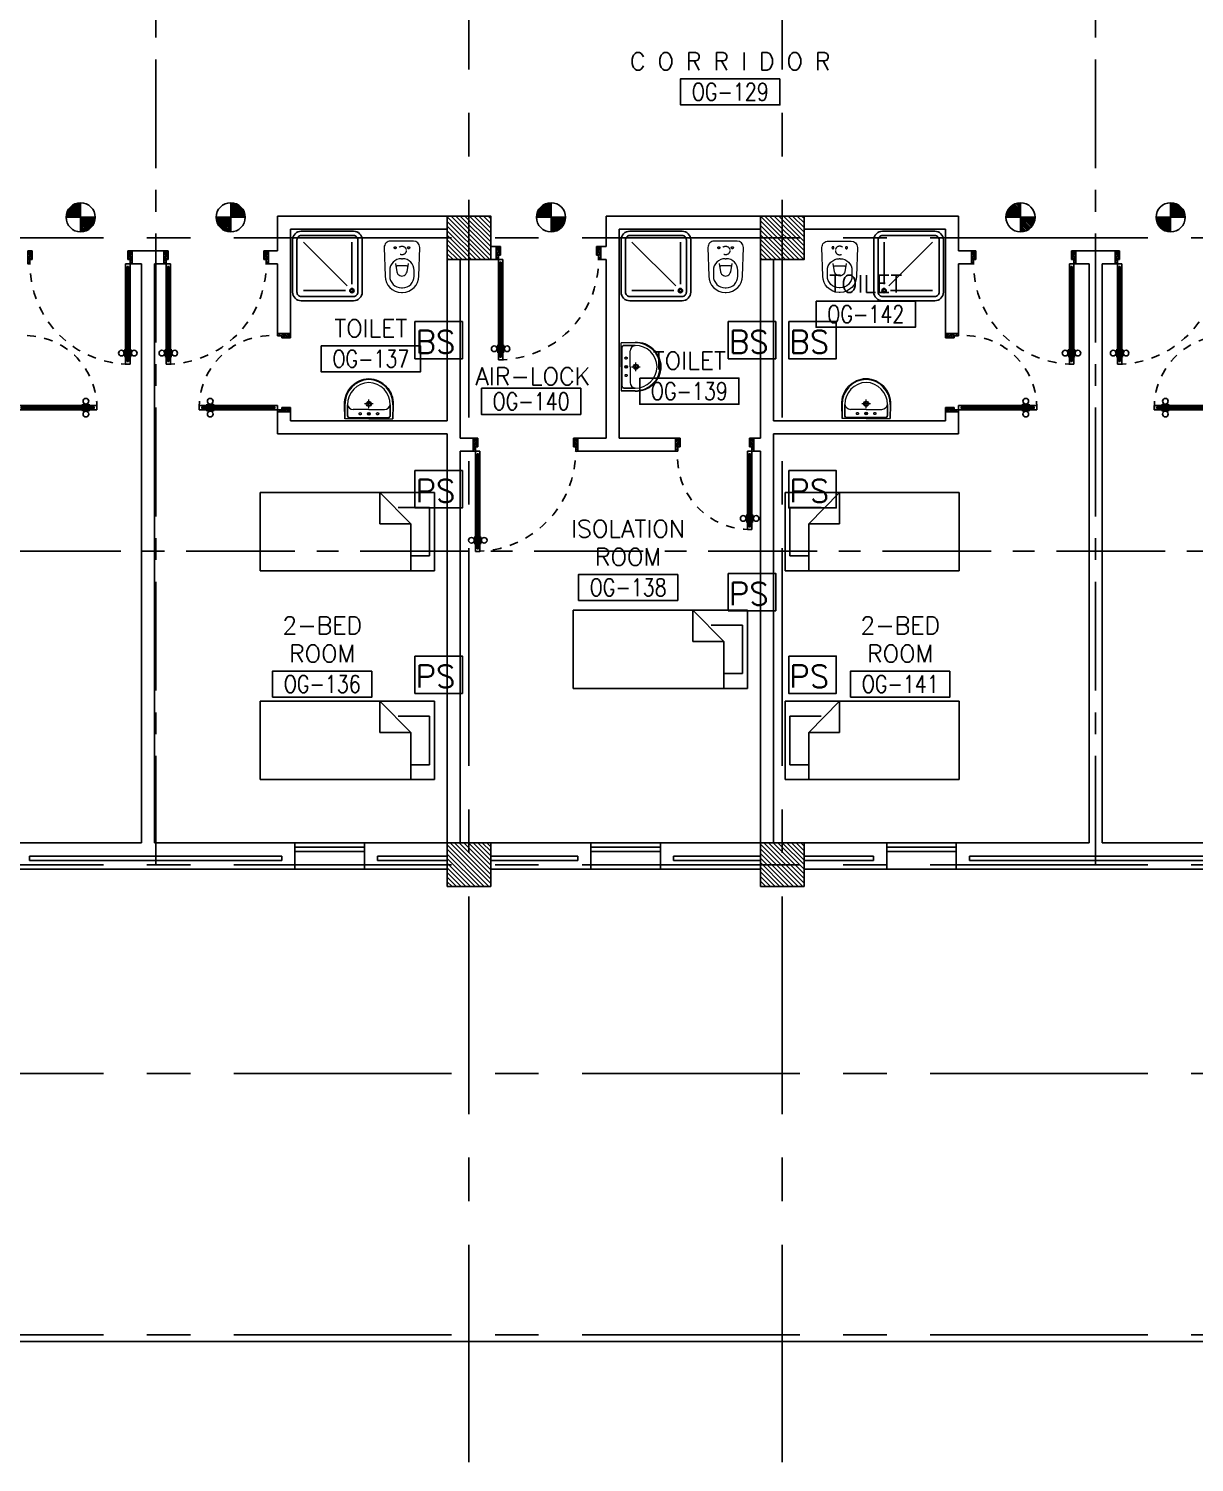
# Model space of a CAD drawing. Extents: x 88852.7 to 88945.7, y 39921.6 to 40001.1.
# Drawn here: x 88912.15 to 88925.55, y 39921.62 to 39938.08 of the extents above; entities that cross this region are included whole.
import ezdxf
from ezdxf.enums import TextEntityAlignment as Align

# ---------------------------------------------------------------- set-up
doc = ezdxf.new("R2010")
doc.units = 0
doc.header["$MEASUREMENT"] = 0
doc.header["$PDMODE"] = 34
for name, pattern in [('CENTER', [2, 1.25, -0.25, 0.25, -0.25]), ('CENTERX2', [4, 2.5, -0.5, 0.5, -0.5]), ('DASHED', [0.75, 0.5, -0.25]), ('HIDDEN', [0.375, 0.25, -0.125]), ('HIDDEN2', [0.1875, 0.125, -0.0625])]:
    doc.linetypes.add(name, pattern=pattern)
doc.layers.get('0').update_dxf_attribs({"color": 11, "linetype": 'CONTINUOUS'})
doc.layers.get('DEFPOINTS').update_dxf_attribs({"color": 11, "linetype": 'CONTINUOUS'})
for name, color, linetype in [('AX-DIM', 11, 'CONTINUOUS'), ('AXES', 11, 'CENTERX2'), ('AXES1', 11, 'CENTER'), ('COL', 11, 'CONTINUOUS'), ('DOOR', 11, 'CONTINUOUS'), ('E-SYSTEM', 4, 'CONTINUOUS'), ('FIX', 11, 'CONTINUOUS'), ('FUR', 11, 'CONTINUOUS'), ('HAT', 11, 'CONTINUOUS'), ('INSUL', 11, 'CONTINUOUS'), ('RM-BOX', 11, 'CONTINUOUS'), ('RM-NAME', 11, 'CONTINUOUS'), ('RM-NO', 11, 'CONTINUOUS'), ('WALL', 11, 'CONTINUOUS'), ('WIN', 11, 'CONTINUOUS')]:
    doc.layers.add(name, color=color, linetype=linetype)
doc.styles.add('ROMANS', font='ROMANS.shx', dxfattribs={"width": 0.6})
doc.dimstyles.new('DIM-OUT', dxfattribs={"dimscale": 0, "dimtxt": 0.24, "dimasz": 0.08, "dimexe": 0.02, "dimexo": 0.02, "dimgap": 0.05, "dimtad": 1, "dimdec": 0, "dimlfac": 1000, "dimzin": 0, "dimdsep": 46, "dimtxsty": 'ROMANS', "dimblk1": 'ARCHTICK', "dimblk2": 'ARCHTICK', "dimsah": 1, "dimcen": 0.01, "dimdle": 0.08, "dimclrd": 7, "dimclre": 7, "dimclrt": 2, "dimadec": 0, "dimazin": 0, "dimtp": 2, "dimtm": 2, "dimtfac": 0.114286, "dimtdec": 0, "dimtix": 1, "dimtmove": 2, "dimatfit": 3, "dimldrblk": 'ARCHTICK', "dimfxl": 0, "dimtolj": 1, "dimtzin": 0, "dimarcsym": 0})

# ---------------------------------------------------------------- blocks, each defined once
blk = doc.blocks.new('_ARCHTICK')
at = {"color": 0, "linetype": 'ByBlock', "const_width": 0.15}
blk.add_lwpolyline([(-0.5, -0.5), (0.5, 0.5)], dxfattribs=at)
blk = doc.blocks.new('*D175')
at = {"layer": 'AX-DIM', "color": 7, "lineweight": -2}
for p, q in [((88943.63, 39928.23), (88944.33, 39928.23)), ((88944.31, 39928.31), (88944.31, 39922.925)), ((88901.685, 39923.005), (88944.33, 39923.005))]:
    blk.add_line(p, q, dxfattribs=at)
at = {"layer": 'DEFPOINTS', "color": 0}
for p in [(88943.61, 39928.23), (88901.665, 39923.005), (88944.31, 39923.005)]:
    blk.add_point(p, dxfattribs=at)
at = {"layer": 'AX-DIM', "color": 7, "lineweight": -2, "xscale": 0.08, "yscale": 0.08, "zscale": 0.08}
for p, rotation in [((88944.31, 39928.23), 90), ((88944.31, 39923.005), 270)]:
    blk.add_blockref('_ARCHTICK', p, dxfattribs=dict(at, rotation=rotation))
at = {"layer": 'AX-DIM', "color": 2, "insert": (88944.14, 39925.617), "char_height": 0.24, "attachment_point": 5, "rotation": 90, "style": 'ROMANS'}
blk.add_mtext('\\A1;5225', dxfattribs=at)
blk = doc.blocks.new('WC1')
at = {"layer": 'FIX', "lineweight": 20}
for p, q in [((-210, 204), (-538, 194)), ((-727, 5), (-727, -5)), ((-674, 5), (-674, -5)), ((-534, 24), (-540, 0)), ((-540, 0), (-534, -24)), ((-475, 141), (-538, 141)), ((-395, 76), (-490, 60)), ((-339, 5), (-339, -5)), ((-137, 0), (-137, 131)), ((-137, -131), (-137, 0)), ((-538, -141), (-475, -141)), ((-490, -60), (-395, -76)), ((-538, -194), (-210, -204)), ((-213, -204), (-210, -204))]:
    blk.add_line(p, q, dxfattribs=at)
at = {"layer": 'FIX', "linetype": 'Continuous', "lineweight": 20}
blk.add_line((-420, -47), (-420, 45), dxfattribs=at)
at = {"layer": 'FIX', "linetype": 'HIDDEN2', "lineweight": 20, "ltscale": 0.3}
blk.add_circle((-245, 0), 49.8, dxfattribs=at)
at = {"layer": 'FIX', "linetype": 'HIDDEN', "lineweight": 20, "ltscale": 0.05}
for centre in [(-213, 78), (-213, -77)]:
    blk.add_circle(centre, 11.6, dxfattribs=at)
at = {"layer": 'FIX', "lineweight": 20}
for centre, radius, start, end in [((-538, 5), 189, 90, 180), ((-210, 131), 73, 360, 90), ((-538, 5), 136, 90, 180), ((-473, -7), 68.2, 128.9242, 152.8468), ((-464, -18), 82, 108.496, 128.9242), ((-475, 5), 136, 360, 90), ((-538, -5), 189, 180, 270), ((-538, -5), 136, 180, 270), ((-473, 7), 68.2, 207.1532, 231.0758), ((-464, 18), 82, 231.0758, 251.504), ((-475, -5), 136, 270, 0), ((-210, -131), 73, 270, 0)]:
    blk.add_arc(centre, radius, start, end, dxfattribs=at)
at = {"layer": 'FIX', "linetype": 'Continuous', "lineweight": 20}
for centre, start, end in [((-443, 46), 357.6662, 91.6121), ((-442, -46), 268.3879, 2.3338)]:
    blk.add_arc(centre, 22.3, start, end, dxfattribs=at)
blk = doc.blocks.new('SHR1')
at = {"layer": 'FIX'}
for p, q in [((-196, 196), (-700, 700)), ((-143, 218), (-143, 700)), ((-218, 143), (-700, 143))]:
    blk.add_line(p, q, dxfattribs=at)
for points in [[(-825, 125), (-825, 725, -0.414214), (-725, 825), (-125, 825, -0.414214), (-25, 725), (-25, 125, -0.414214), (-125, 25), (-725, 25, -0.414214)], [(-775, 125), (-775, 725, -0.414214), (-725, 775), (-125, 775, -0.414214), (-75, 725), (-75, 125, -0.414214), (-125, 75), (-725, 75, -0.414214)]]:
    blk.add_lwpolyline(points, format="xyb", close=True, dxfattribs=at)
for radius in [25, 15]:
    blk.add_circle((-143, 143), radius, dxfattribs=at)
blk = doc.blocks.new('LAV1')
at = {"layer": 'FIX', "linetype": 'ByBlock', "ltscale": 0.3}
for p, q in [((-280, 210), (-275, 50)), ((-245, 210), (-245, 85)), ((245, 210), (245, 85)), ((280, 210), (275, 50)), ((0, 60), (-220, 60)), ((0, 60), (220, 60))]:
    blk.add_line(p, q, dxfattribs=at)
at = {"layer": 'FIX', "linetype": 'Continuous', "lineweight": 20}
for p, q in [((-275, 210), (-275, 50)), ((275, 210), (275, 50)), ((0, 50), (-275, 50)), ((0, 50), (-252, 50)), ((0, 155), (-181, 155)), ((0, 155), (181, 155)), ((0, 50), (275, 50)), ((0, 50), (252, 50))]:
    blk.add_line(p, q, dxfattribs=at)
at = {"layer": 'FIX', "linetype": 'DASHED', "lineweight": 20, "ltscale": 0.05}
for p, q in [((50, 220), (-50, 220)), ((0, 170), (0, 270)), ((0, 170), (0, 270))]:
    blk.add_line(p, q, dxfattribs=at)
at = {"layer": 'FIX', "lineweight": 20}
for p, q in [((16, 107), (-15, 107)), ((0, 92), (0, 123))]:
    blk.add_line(p, q, dxfattribs=at)
for centre, radius in [((0, 220), 29.5), ((0, 220), 22.5), ((0, 107), 15.5)]:
    blk.add_circle(centre, radius, dxfattribs=at)
at = {"layer": 'FIX', "linetype": 'HIDDEN', "lineweight": 20, "ltscale": 0.05}
for centre in [(-100, 107), (100, 107)]:
    blk.add_circle(centre, 12.4, dxfattribs=at)
at = {"layer": 'FIX', "linetype": 'ByBlock', "ltscale": 0.3}
for centre, radius, start, end in [((7, 220), 287, 91.3776, 182.0064), ((-7, 220), 287, 357.9936, 88.6224), ((-220, 85), 24.9, 179.7021, 269.9486), ((220, 85), 24.9, 270.0514, 0.2979)]:
    blk.add_arc(centre, radius, start, end, dxfattribs=at)
at = {"layer": 'FIX', "linetype": 'Continuous', "lineweight": 20}
for centre, radius, start, end in [((8, 217), 283, 91.6988, 181.351), ((-8, 217), 283, 358.649, 88.3012), ((8, 212), 253, 91.7328, 180.4884), ((-8, 212), 253, 359.5116, 88.2672), ((-179, 222), 66.9, 190.2006, 268.0786), ((179, 222), 66.9, 271.9214, 349.7994)]:
    blk.add_arc(centre, radius, start, end, dxfattribs=at)
blk = doc.blocks.new('RM1')
at = {"layer": 'RM-BOX'}
blk.add_lwpolyline([(570, -200), (-570, -200), (-570, -500), (570, -500)], close=True, dxfattribs=at)
at = {"layer": 'RM-NAME', "style": 'ROMANS'}
for tag, p in [('ROOMNAME1', (0, 324)), ('ROOMNAME2', (0, 0))]:
    blk.add_attdef(tag, text='', height=200, dxfattribs=at).set_placement(p, align=Align.MIDDLE)
at = {"layer": 'RM-NO', "style": 'ROMANS', "width": 0.8}
blk.add_attdef('ROOMNO', text='', height=200, dxfattribs=at).set_placement((0, -350), align=Align.MIDDLE)
blk = doc.blocks.new('DOOR90')
at = {"layer": 'DOOR', "linetype": 'ByBlock'}
for p, q in [((0, 0), (-150, 0)), ((-200, -25), (-1000, -25)), ((-200, -42), (-1000, -42)), ((-200, -58), (-1000, -58)), ((-1000, -75), (-200, -75))]:
    blk.add_line(p, q, dxfattribs=at)
at = {"layer": 'DOOR', "color": 0, "linetype": 'ByBlock'}
for p, q in [((-150, 0), (-150, -25)), ((-150, 0), (0, 0)), ((0, -50), (0, 0)), ((-1050, -25), (-1050, -75)), ((-1050, -75), (-1050, -25)), ((-1000, -25), (-1050, -25)), ((-1000, -75), (-1050, -75)), ((-1020, -42), (-1020, -58)), ((-1000, -42), (-1020, -42)), ((-1000, -58), (-1020, -58)), ((-1000, -25), (-1000, -42)), ((-1000, -58), (-1000, -75)), ((-968, -25), (-968, -18)), ((-878, -18), (-968, -18)), ((-968, -75), (-968, -82)), ((-878, -82), (-968, -82)), ((-955, -18), (-955, -9)), ((-955, -9), (-890, -9)), ((-955, -18), (-890, -18)), ((-955, -82), (-955, -91)), ((-955, -82), (-890, -82)), ((-955, -91), (-890, -91)), ((-890, -18), (-890, -9)), ((-890, -82), (-890, -91)), ((-878, -25), (-878, -18)), ((-878, -75), (-878, -82)), ((-200, -42), (-200, -25)), ((-200, -25), (-150, -25)), ((-180, -42), (-200, -42)), ((-200, -75), (-200, -58)), ((-200, -58), (-180, -58)), ((-150, -75), (-200, -75)), ((-180, -58), (-180, -42)), ((-150, -75), (-150, -25)), ((-150, -25), (-100, -25)), ((-100, -25), (-100, -50)), ((-100, -50), (0, -50)), ((-150, -900), (-150, -875)), ((-150, -875), (-100, -875)), ((0, -900), (-150, -900)), ((-150, -900), (0, -900)), ((-100, -850), (0, -850)), ((-100, -875), (-100, -850)), ((0, -850), (0, -900))]:
    blk.add_line(p, q, dxfattribs=at)
at = {"layer": 'DOOR', "color": 9, "linetype": 'ByBlock'}
for p, q in [((0, -50), (-114, 0)), ((0, -50), (-40, 0)), ((0, -50), (-100, -37)), ((0, -850), (-114, -900)), ((0, -850), (-100, -863)), ((0, -850), (-40, -900))]:
    blk.add_line(p, q, dxfattribs=at)
at = {"layer": 'DOOR', "color": 0, "linetype": 'ByBlock'}
for centre in [(-923, 24), (-923, -124)]:
    blk.add_circle(centre, 32.4, dxfattribs=at)
at = {"layer": 'DOOR', "color": 9, "linetype": 'ByBlock'}
for centre, radius, start, end in [((0, -50), 74.4, 137.7764, 180), ((0, -50), 54.4, 113.2074, 180), ((0, -50), 154, 161.1053, 166.2858), ((0, -50), 134, 158.1598, 169.28), ((0, -50), 114, 154.0838, 167.3774), ((0, -50), 94.4, 148.0182, 180), ((0, -50), 34.4, 90, 180), ((0, -50), 14.4, 90, 180), ((0, -850), 154, 193.7142, 198.8947), ((0, -850), 134, 190.72, 201.8402), ((0, -850), 94.4, 180, 211.9818), ((0, -850), 74.4, 180, 222.2236), ((0, -850), 54.4, 180, 246.7926), ((0, -850), 34.4, 180, 270), ((0, -850), 14.4, 180, 270)]:
    blk.add_arc(centre, radius, start, end, dxfattribs=at)
at = {"layer": 'DOOR', "linetype": 'HIDDEN', "ltscale": 0.5}
blk.add_arc((-222, -50), 828, 178.2701, 275.003, dxfattribs=at)
blk = doc.blocks.new('DOOR100')
at = {"layer": 'DOOR', "color": 0, "linetype": 'ByBlock'}
for p, q in [((-92, 1206), (-92, 1141)), ((-83, 1206), (-92, 1206)), ((-83, 1129), (-83, 1219)), ((-76, 1219), (-83, 1219)), ((-83, 1206), (-83, 1141)), ((-76, 1251), (-76, 1301)), ((-76, 1301), (-26, 1301)), ((-26, 1301), (-76, 1301)), ((-59, 1251), (-76, 1251)), ((-59, 1251), (-59, 1271)), ((-43, 1271), (-59, 1271)), ((-43, 1251), (-43, 1271)), ((-26, 1251), (-43, 1251)), ((-26, 1251), (-26, 1301)), ((-26, 1219), (-19, 1219)), ((-19, 1129), (-19, 1219)), ((-19, 1206), (-19, 1141)), ((-19, 1206), (-10, 1206)), ((-10, 1206), (-10, 1141)), ((-83, 1141), (-92, 1141)), ((-76, 1129), (-83, 1129)), ((-26, 1129), (-19, 1129)), ((-19, 1141), (-10, 1141)), ((-76, 200), (-59, 200)), ((-76, 150), (-76, 200)), ((-59, 200), (-59, 180)), ((-59, 180), (-43, 180)), ((-43, 200), (-26, 200)), ((-43, 180), (-43, 200)), ((-26, 200), (-26, 150)), ((-1201, 0), (-1201, 150)), ((-1201, 150), (-1176, 150)), ((-1201, 150), (-1201, 0)), ((-1151, 0), (-1201, 0)), ((-1176, 150), (-1176, 100)), ((-1176, 100), (-1151, 100)), ((-1151, 100), (-1151, 0)), ((-76, 150), (-26, 150)), ((-51, 100), (-51, 0)), ((-26, 100), (-51, 100)), ((-51, 0), (-1, 0)), ((-1, 150), (-26, 150)), ((-26, 150), (-26, 100)), ((-1, 150), (-1, 0))]:
    blk.add_line(p, q, dxfattribs=at)
at = {"layer": 'DOOR', "linetype": 'ByBlock'}
for p, q in [((-76, 1251), (-76, 200)), ((-59, 200), (-59, 1251)), ((-43, 200), (-43, 1251)), ((-26, 200), (-26, 1251))]:
    blk.add_line(p, q, dxfattribs=at)
at = {"layer": 'DOOR', "color": 9, "linetype": 'ByBlock'}
for p, q in [((-1151, 0), (-1201, 114)), ((-1151, 0), (-1201, 40)), ((-1151, 0), (-1164, 100)), ((-51, 0), (-1, 114)), ((-51, 0), (-38, 100)), ((-51, 0), (-1, 40))]:
    blk.add_line(p, q, dxfattribs=at)
at = {"layer": 'DOOR', "color": 0, "linetype": 'ByBlock'}
for centre in [(-125, 1174), (22, 1174)]:
    blk.add_circle(centre, 32.4, dxfattribs=at)
at = {"layer": 'DOOR', "linetype": 'HIDDEN', "ltscale": 0.5}
blk.add_arc((-27, 152), 1149, 89.961, 180.0931, dxfattribs=at)
at = {"layer": 'DOOR', "color": 9, "linetype": 'ByBlock'}
for centre, radius, start, end in [((-1151, 0), 154, 103.7142, 108.8947), ((-1151, 0), 134, 100.72, 111.8402), ((-1151, 0), 94.4, 90, 121.9818), ((-1151, 0), 74.4, 90, 132.2236), ((-1151, 0), 54.4, 90, 156.7926), ((-1151, 0), 34.4, 90, 180), ((-1151, 0), 14.4, 90, 180), ((-51, 0), 94.4, 58.0182, 90), ((-51, 0), 74.4, 47.7764, 90), ((-51, 0), 54.4, 23.2074, 90), ((-51, 0), 34.4, 0, 90), ((-51, 0), 14.4, 0, 90), ((-51, 0), 134, 68.1598, 79.28), ((-51, 0), 114, 64.0838, 77.3774), ((-51, 0), 154, 71.1053, 76.2858)]:
    blk.add_arc(centre, radius, start, end, dxfattribs=at)
blk = doc.blocks.new('AH20A')
at = {"layer": 'FUR'}
for p, q in [((0, 0.5), (0, -0.5)), ((1, 0.5), (0, 0.5)), ((0.1358, 0.5), (0.1358, -0.0987)), ((1, -0.5), (1, 0.5)), ((0.1358, 0.3112), (0.0277, 0.3112)), ((0.0277, 0.3112), (0.0277, -0.3087)), ((0.1358, -0.0987), (0.3125, -0.5)), ((0.1358, -0.0987), (0.3125, -0.0987)), ((0.3125, -0.5), (0.3125, -0.0987)), ((0.0277, -0.3087), (0.2076, -0.3087)), ((0, -0.5), (1, -0.5))]:
    blk.add_line(p, q, dxfattribs=at)
blk = doc.blocks.new('*X89')
at = {"color": 0}
for p, q in [((238727, 169890), (239227, 170390)), ((238729, 169945), (239174, 170390)), ((238729, 169998), (239121, 170390)), ((238729, 170051), (239067, 170390)), ((238729, 170104), (239014, 170390)), ((238729, 170157), (238961, 170390)), ((238729, 170210), (238908, 170390)), ((238729, 170263), (238855, 170390)), ((238729, 170316), (238802, 170390)), ((238729, 170369), (238749, 170390)), ((238780, 169890), (239229, 170339)), ((238833, 169890), (239229, 170286)), ((238886, 169890), (239229, 170233)), ((238939, 169890), (239229, 170180)), ((238992, 169890), (239229, 170127)), ((239045, 169890), (239229, 170074)), ((239098, 169890), (239229, 170020)), ((239151, 169890), (239229, 169967)), ((239204, 169890), (239229, 169914))]:
    blk.add_line(p, q, dxfattribs=at)
blk = doc.blocks.new('COL50')
at = {"layer": 'COL'}
blk.add_lwpolyline([(-250, 250), (-250, -250), (250, -250), (250, 250)], close=True, dxfattribs=at)
blk = doc.blocks.new('*X88')
at = {"color": 0}
for p, q in [((235129, 169898), (235620, 170390)), ((235129, 169951), (235567, 170390)), ((235129, 170004), (235514, 170390)), ((235129, 170057), (235461, 170390)), ((235129, 170110), (235408, 170390)), ((235129, 170163), (235355, 170390)), ((235129, 170216), (235302, 170390)), ((235129, 170269), (235249, 170390)), ((235129, 170322), (235196, 170390)), ((235129, 170375), (235143, 170390)), ((235173, 169890), (235629, 170345)), ((235226, 169890), (235629, 170292)), ((235279, 169890), (235629, 170239)), ((235332, 169890), (235629, 170186)), ((235385, 169890), (235629, 170133)), ((235439, 169890), (235629, 170080)), ((235492, 169890), (235629, 170027)), ((235545, 169890), (235629, 169974)), ((235598, 169890), (235629, 169921))]:
    blk.add_line(p, q, dxfattribs=at)
blk = doc.blocks.new('*X84')
at = {"color": 0}
for p, q in [((238729, 177104), (239214, 177590)), ((238729, 177157), (239161, 177590)), ((238729, 177210), (239108, 177590)), ((238729, 177263), (239055, 177590)), ((238729, 177316), (239002, 177590)), ((238729, 177369), (238949, 177590)), ((238729, 177422), (238896, 177590)), ((238729, 177475), (238843, 177590)), ((238729, 177528), (238790, 177590)), ((238729, 177581), (238737, 177590)), ((238767, 177090), (239229, 177551)), ((238820, 177090), (239229, 177498)), ((238873, 177090), (239229, 177445)), ((238926, 177090), (239229, 177392)), ((238979, 177090), (239229, 177339)), ((239032, 177090), (239229, 177286)), ((239085, 177090), (239229, 177233)), ((239138, 177090), (239229, 177180)), ((239191, 177090), (239229, 177127))]:
    blk.add_line(p, q, dxfattribs=at)
blk = doc.blocks.new('*X85')
at = {"color": 0}
for p, q in [((235129, 177110), (235608, 177590)), ((235129, 177163), (235555, 177590)), ((235129, 177217), (235502, 177590)), ((235129, 177270), (235449, 177590)), ((235129, 177323), (235396, 177590)), ((235129, 177376), (235343, 177590)), ((235129, 177429), (235290, 177590)), ((235129, 177482), (235237, 177590)), ((235129, 177535), (235184, 177590)), ((235161, 177090), (235629, 177557)), ((235214, 177090), (235629, 177504)), ((235267, 177090), (235629, 177451)), ((235320, 177090), (235629, 177398)), ((235373, 177090), (235629, 177345)), ((235426, 177090), (235629, 177292)), ((235479, 177090), (235629, 177239)), ((235532, 177090), (235629, 177186)), ((235585, 177090), (235629, 177133))]:
    blk.add_line(p, q, dxfattribs=at)

msp = doc.modelspace()

# ---------------------------------------------------------------- linework, layer by layer
at = {"layer": 'AXES'}
for p, q in [((88917.2103, 39921.6153), (88917.2103, 40000.4279)), ((88920.8103, 39921.6153), (88920.8103, 40000.4279)), ((88945.0103, 39935.6796), (88876.9703, 39935.6796)), ((88945.0103, 39928.4796), (88876.9703, 39928.4796)), ((88945.0103, 39926.0796), (88876.9703, 39926.0796)), ((88945.0103, 39923.0796), (88876.9703, 39923.0796))]:
    msp.add_line(p, q, dxfattribs=at)
at = {"layer": 'AXES1'}
for p, q in [((88913.6103, 39928.4796), (88913.6103, 39987.2996)), ((88924.4103, 39928.4796), (88924.4103, 39987.2996)), ((88935.2103, 39932.0796), (88874.5703, 39932.0796)), ((88935.2103, 39932.0796), (88892.9203, 39932.0796))]:
    msp.add_line(p, q, dxfattribs=at)
at = {"layer": 'COL'}
for points in [[(88917.4603, 39928.7296), (88917.4603, 39928.2296), (88916.9603, 39928.2296), (88916.9603, 39928.7296)], [(88921.0603, 39928.7296), (88921.0603, 39928.2296), (88920.5603, 39928.2296), (88920.5603, 39928.7296)]]:
    msp.add_lwpolyline(points, close=True, dxfattribs=at)
at = {"layer": 'E-SYSTEM', "color": 4}
for p, q in [((88912.7481, 39936.0002), (88912.6799, 39936.0685)), ((88912.7481, 39936.0179), (88912.6925, 39936.0735)), ((88912.7481, 39936.0355), (88912.706, 39936.0777)), ((88912.7481, 39936.0532), (88912.7206, 39936.0808)), ((88912.7481, 39936.0709), (88912.7364, 39936.0826)), ((88912.7481, 39936.083), (88912.7481, 39935.7487)), ((88914.4724, 39936.083), (88914.4724, 39935.7487)), ((88914.4724, 39936.0709), (88914.4841, 39936.0826)), ((88914.4724, 39936.0532), (88914.4999, 39936.0808)), ((88914.4724, 39936.0355), (88914.5145, 39936.0777)), ((88914.4724, 39936.0179), (88914.528, 39936.0735)), ((88914.4724, 39936.0002), (88914.5407, 39936.0685)), ((88918.1534, 39936.0002), (88918.0851, 39936.0685)), ((88918.1534, 39936.0179), (88918.0978, 39936.0735)), ((88918.1534, 39936.0355), (88918.1113, 39936.0777)), ((88918.1534, 39936.0532), (88918.1259, 39936.0808)), ((88918.1534, 39936.0709), (88918.1417, 39936.0826)), ((88918.1534, 39936.083), (88918.1534, 39935.7487)), ((88923.5481, 39936.0002), (88923.4799, 39936.0685)), ((88923.5481, 39936.0179), (88923.4925, 39936.0735)), ((88923.5481, 39936.0355), (88923.506, 39936.0777)), ((88923.5481, 39936.0532), (88923.5206, 39936.0808)), ((88923.5481, 39936.0709), (88923.5364, 39936.0826)), ((88923.5481, 39936.083), (88923.5481, 39935.7487)), ((88925.2724, 39936.083), (88925.2724, 39935.7487)), ((88925.2724, 39936.0709), (88925.2841, 39936.0826)), ((88925.2724, 39936.0532), (88925.2999, 39936.0808)), ((88925.2724, 39936.0355), (88925.3145, 39936.0777)), ((88925.2724, 39936.0179), (88925.328, 39936.0735)), ((88925.2724, 39936.0002), (88925.3407, 39936.0685)), ((88912.585, 39935.9159), (88912.581, 39935.9198)), ((88912.581, 39935.9159), (88912.9153, 39935.9159)), ((88912.6026, 39935.9159), (88912.5822, 39935.9363)), ((88912.6203, 39935.9159), (88912.5848, 39935.9514)), ((88912.638, 39935.9159), (88912.5885, 39935.9654)), ((88912.6557, 39935.9159), (88912.5931, 39935.9784)), ((88912.6734, 39935.9159), (88912.5986, 39935.9906)), ((88912.691, 39935.9159), (88912.6049, 39936.002)), ((88912.7087, 39935.9159), (88912.6119, 39936.0127)), ((88912.7264, 39935.9159), (88912.6196, 39936.0227)), ((88912.7441, 39935.9159), (88912.6279, 39936.032)), ((88912.7481, 39935.9295), (88912.6369, 39936.0407)), ((88912.7481, 39935.9472), (88912.6466, 39936.0487)), ((88912.7481, 39935.9648), (88912.657, 39936.056)), ((88912.7481, 39935.9825), (88912.668, 39936.0626)), ((88912.8643, 39935.7956), (88912.7481, 39935.9118)), ((88912.873, 39935.8047), (88912.7617, 39935.9159)), ((88912.8809, 39935.8143), (88912.7794, 39935.9159)), ((88912.8883, 39935.8247), (88912.7971, 39935.9159)), ((88912.8949, 39935.8358), (88912.8148, 39935.9159)), ((88912.9007, 39935.8476), (88912.8325, 39935.9159)), ((88912.9058, 39935.8602), (88912.8501, 39935.9159)), ((88912.9099, 39935.8738), (88912.8678, 39935.9159)), ((88912.913, 39935.8883), (88912.8855, 39935.9159)), ((88912.9149, 39935.9041), (88912.9032, 39935.9159)), ((88914.6395, 39935.9159), (88914.3052, 39935.9159)), ((88914.3056, 39935.9041), (88914.3174, 39935.9159)), ((88914.3075, 39935.8883), (88914.335, 39935.9159)), ((88914.3106, 39935.8738), (88914.3527, 39935.9159)), ((88914.3147, 39935.8602), (88914.3704, 39935.9159)), ((88914.3198, 39935.8476), (88914.3881, 39935.9159)), ((88914.3256, 39935.8358), (88914.4057, 39935.9159)), ((88914.3323, 39935.8247), (88914.4234, 39935.9159)), ((88914.3396, 39935.8143), (88914.4411, 39935.9159)), ((88914.3476, 39935.8047), (88914.4588, 39935.9159)), ((88914.3562, 39935.7956), (88914.4724, 39935.9118)), ((88914.4724, 39935.9825), (88914.5525, 39936.0626)), ((88914.4724, 39935.9648), (88914.5635, 39936.056)), ((88914.4724, 39935.9472), (88914.5739, 39936.0487)), ((88914.4724, 39935.9295), (88914.5836, 39936.0407)), ((88914.4765, 39935.9159), (88914.5926, 39936.032)), ((88914.4941, 39935.9159), (88914.601, 39936.0227)), ((88914.5118, 39935.9159), (88914.6086, 39936.0127)), ((88914.5295, 39935.9159), (88914.6156, 39936.002)), ((88914.5472, 39935.9159), (88914.6219, 39935.9906)), ((88914.5648, 39935.9159), (88914.6274, 39935.9784)), ((88914.5825, 39935.9159), (88914.632, 39935.9654)), ((88914.6002, 39935.9159), (88914.6357, 39935.9514)), ((88914.6179, 39935.9159), (88914.6383, 39935.9363)), ((88914.6356, 39935.9159), (88914.6395, 39935.9198)), ((88917.9862, 39935.9159), (88918.3206, 39935.9159)), ((88917.9902, 39935.9159), (88917.9863, 39935.9198)), ((88918.0079, 39935.9159), (88917.9875, 39935.9363)), ((88918.0256, 39935.9159), (88917.99, 39935.9514)), ((88918.0433, 39935.9159), (88917.9937, 39935.9654)), ((88918.0609, 39935.9159), (88917.9984, 39935.9784)), ((88918.0786, 39935.9159), (88918.0039, 39935.9906)), ((88918.0963, 39935.9159), (88918.0101, 39936.002)), ((88918.114, 39935.9159), (88918.0171, 39936.0127)), ((88918.1316, 39935.9159), (88918.0248, 39936.0227)), ((88918.1493, 39935.9159), (88918.0332, 39936.032)), ((88918.1534, 39935.9295), (88918.0422, 39936.0407)), ((88918.1534, 39935.9472), (88918.0519, 39936.0487)), ((88918.1534, 39935.9648), (88918.0622, 39936.056)), ((88918.1534, 39935.9825), (88918.0733, 39936.0626)), ((88918.2695, 39935.7956), (88918.1534, 39935.9118)), ((88918.2782, 39935.8047), (88918.167, 39935.9159)), ((88918.2862, 39935.8143), (88918.1847, 39935.9159)), ((88918.2935, 39935.8247), (88918.2024, 39935.9159)), ((88918.3001, 39935.8358), (88918.22, 39935.9159)), ((88918.306, 39935.8476), (88918.2377, 39935.9159)), ((88918.311, 39935.8602), (88918.2554, 39935.9159)), ((88918.3152, 39935.8738), (88918.2731, 39935.9159)), ((88918.3183, 39935.8883), (88918.2907, 39935.9159)), ((88918.3202, 39935.9041), (88918.3084, 39935.9159)), ((88923.385, 39935.9159), (88923.381, 39935.9198)), ((88923.381, 39935.9159), (88923.7153, 39935.9159)), ((88923.4026, 39935.9159), (88923.3822, 39935.9363)), ((88923.4203, 39935.9159), (88923.3848, 39935.9514)), ((88923.438, 39935.9159), (88923.3885, 39935.9654)), ((88923.4557, 39935.9159), (88923.3931, 39935.9784)), ((88923.4734, 39935.9159), (88923.3986, 39935.9906)), ((88923.491, 39935.9159), (88923.4049, 39936.002)), ((88923.5087, 39935.9159), (88923.4119, 39936.0127)), ((88923.5264, 39935.9159), (88923.4196, 39936.0227)), ((88923.5441, 39935.9159), (88923.4279, 39936.032)), ((88923.5481, 39935.9295), (88923.4369, 39936.0407)), ((88923.5481, 39935.9472), (88923.4466, 39936.0487)), ((88923.5481, 39935.9648), (88923.457, 39936.056)), ((88923.5481, 39935.9825), (88923.468, 39936.0626)), ((88923.6643, 39935.7956), (88923.5481, 39935.9118)), ((88923.673, 39935.8047), (88923.5617, 39935.9159)), ((88923.6809, 39935.8143), (88923.5794, 39935.9159)), ((88923.6883, 39935.8247), (88923.5971, 39935.9159)), ((88923.6949, 39935.8358), (88923.6148, 39935.9159)), ((88923.7007, 39935.8476), (88923.6325, 39935.9159)), ((88923.7058, 39935.8602), (88923.6501, 39935.9159)), ((88923.7099, 39935.8738), (88923.6678, 39935.9159)), ((88923.713, 39935.8883), (88923.6855, 39935.9159)), ((88923.7149, 39935.9041), (88923.7032, 39935.9159)), ((88925.4395, 39935.9159), (88925.1052, 39935.9159)), ((88925.1056, 39935.9041), (88925.1174, 39935.9159)), ((88925.1075, 39935.8883), (88925.135, 39935.9159)), ((88925.1106, 39935.8738), (88925.1527, 39935.9159)), ((88925.1147, 39935.8602), (88925.1704, 39935.9159)), ((88925.1198, 39935.8476), (88925.1881, 39935.9159)), ((88925.1256, 39935.8358), (88925.2057, 39935.9159)), ((88925.1323, 39935.8247), (88925.2234, 39935.9159)), ((88925.1396, 39935.8143), (88925.2411, 39935.9159)), ((88925.1476, 39935.8047), (88925.2588, 39935.9159)), ((88925.1562, 39935.7956), (88925.2724, 39935.9118)), ((88925.2724, 39935.9825), (88925.3525, 39936.0626)), ((88925.2724, 39935.9648), (88925.3635, 39936.056)), ((88925.2724, 39935.9472), (88925.3739, 39936.0487)), ((88925.2724, 39935.9295), (88925.3836, 39936.0407)), ((88925.2765, 39935.9159), (88925.3926, 39936.032)), ((88925.2941, 39935.9159), (88925.401, 39936.0227)), ((88925.3118, 39935.9159), (88925.4086, 39936.0127)), ((88925.3295, 39935.9159), (88925.4156, 39936.002)), ((88925.3472, 39935.9159), (88925.4219, 39935.9906)), ((88925.3648, 39935.9159), (88925.4274, 39935.9784)), ((88925.3825, 39935.9159), (88925.432, 39935.9654)), ((88925.4002, 39935.9159), (88925.4357, 39935.9514)), ((88925.4179, 39935.9159), (88925.4383, 39935.9363)), ((88925.4356, 39935.9159), (88925.4395, 39935.9198)), ((88912.855, 39935.7873), (88912.7481, 39935.8941)), ((88912.845, 39935.7796), (88912.7481, 39935.8764)), ((88912.8343, 39935.7726), (88912.7481, 39935.8588)), ((88912.8229, 39935.7663), (88912.7481, 39935.8411)), ((88912.8107, 39935.7609), (88912.7481, 39935.8234)), ((88912.7977, 39935.7562), (88912.7481, 39935.8057)), ((88912.7837, 39935.7525), (88912.7481, 39935.7881)), ((88912.7686, 39935.75), (88912.7481, 39935.7704)), ((88912.7521, 39935.7488), (88912.7481, 39935.7527)), ((88914.3655, 39935.7873), (88914.4724, 39935.8941)), ((88914.3755, 39935.7796), (88914.4724, 39935.8764)), ((88914.3862, 39935.7726), (88914.4724, 39935.8588)), ((88914.3976, 39935.7663), (88914.4724, 39935.8411)), ((88914.4098, 39935.7609), (88914.4724, 39935.8234)), ((88914.4229, 39935.7562), (88914.4724, 39935.8057)), ((88914.4368, 39935.7525), (88914.4724, 39935.7881)), ((88914.452, 39935.75), (88914.4724, 39935.7704)), ((88914.4684, 39935.7488), (88914.4724, 39935.7527)), ((88918.2602, 39935.7873), (88918.1534, 39935.8941)), ((88918.2502, 39935.7796), (88918.1534, 39935.8764)), ((88918.2395, 39935.7726), (88918.1534, 39935.8588)), ((88918.2281, 39935.7663), (88918.1534, 39935.8411)), ((88918.216, 39935.7609), (88918.1534, 39935.8234)), ((88918.2029, 39935.7562), (88918.1534, 39935.8057)), ((88918.1889, 39935.7525), (88918.1534, 39935.7881)), ((88918.1738, 39935.75), (88918.1534, 39935.7704)), ((88918.1573, 39935.7488), (88918.1534, 39935.7527)), ((88923.655, 39935.7873), (88923.5481, 39935.8941)), ((88923.645, 39935.7796), (88923.5481, 39935.8764)), ((88923.6343, 39935.7726), (88923.5481, 39935.8588)), ((88923.6229, 39935.7663), (88923.5481, 39935.8411)), ((88923.6107, 39935.7609), (88923.5481, 39935.8234)), ((88923.5977, 39935.7562), (88923.5481, 39935.8057)), ((88923.5837, 39935.7525), (88923.5481, 39935.7881)), ((88923.5686, 39935.75), (88923.5481, 39935.7704)), ((88923.5521, 39935.7488), (88923.5481, 39935.7527)), ((88925.1655, 39935.7873), (88925.2724, 39935.8941)), ((88925.1755, 39935.7796), (88925.2724, 39935.8764)), ((88925.1862, 39935.7726), (88925.2724, 39935.8588)), ((88925.1976, 39935.7663), (88925.2724, 39935.8411)), ((88925.2098, 39935.7609), (88925.2724, 39935.8234)), ((88925.2229, 39935.7562), (88925.2724, 39935.8057)), ((88925.2368, 39935.7525), (88925.2724, 39935.7881)), ((88925.252, 39935.75), (88925.2724, 39935.7704)), ((88925.2684, 39935.7488), (88925.2724, 39935.7527))]:
    msp.add_line(p, q, dxfattribs=at)
for points in [[(88916.59, 39934.7189), (88916.59, 39934.2903), (88917.1353, 39934.2903), (88917.1353, 39934.7189)], [(88920.19, 39934.7189), (88920.19, 39934.2903), (88920.7353, 39934.2903), (88920.7353, 39934.7189)], [(88920.8853, 39934.7189), (88920.8853, 39934.2903), (88921.4305, 39934.2903), (88921.4305, 39934.7189)], [(88916.59, 39933.0072), (88916.59, 39932.5786), (88917.1353, 39932.5786), (88917.1353, 39933.0072)], [(88920.8853, 39933.0072), (88920.8853, 39932.5786), (88921.4305, 39932.5786), (88921.4305, 39933.0072)], [(88920.19, 39931.8253), (88920.19, 39931.3967), (88920.7353, 39931.3967), (88920.7353, 39931.8253)], [(88916.59, 39930.8767), (88916.59, 39930.448), (88917.1353, 39930.448), (88917.1353, 39930.8767)], [(88920.8853, 39930.8767), (88920.8853, 39930.448), (88921.4305, 39930.448), (88921.4305, 39930.8767)]]:
    msp.add_lwpolyline(points, close=True, dxfattribs=at)
for centre in [(88912.7481, 39935.9159), (88914.4724, 39935.9159), (88918.1534, 39935.9159), (88923.5481, 39935.9159), (88925.2724, 39935.9159)]:
    msp.add_circle(centre, 0.1672, dxfattribs=at)
at = {"layer": 'FIX'}
msp.add_line((88915.8833, 39935.7566), (88915.2833, 39935.7566), dxfattribs=at)
at = {"layer": 'FIX', "extrusion": (0, 0, -1)}
for centre, major_axis, start_param, end_param in [((88915.2833, 39935.6566), (0.0707, 0.0707), 3.9269908, 5.4977871), ((88915.8833, 39935.6566), (-0.0707, 0.0707), 0.7853982, 2.3561945)]:
    msp.add_ellipse(centre, major_axis=major_axis, ratio=1, start_param=start_param, end_param=end_param, dxfattribs=at)
at = {"layer": 'INSUL'}
for p, q in [((88912.1603, 39928.5296), (88912.1603, 39928.5796)), ((88915.0603, 39928.5796), (88912.1603, 39928.5796)), ((88915.0603, 39928.5296), (88912.1603, 39928.5296)), ((88915.0603, 39928.5296), (88915.0603, 39928.5796)), ((88916.1603, 39928.5796), (88916.9603, 39928.5796)), ((88916.1603, 39928.5296), (88916.1603, 39928.5796)), ((88916.1603, 39928.5296), (88916.9603, 39928.5296)), ((88917.4603, 39928.5796), (88918.4603, 39928.5796)), ((88917.4603, 39928.5296), (88918.4603, 39928.5296)), ((88918.4603, 39928.5296), (88918.4603, 39928.5796)), ((88919.5603, 39928.5796), (88920.5603, 39928.5796)), ((88919.5603, 39928.5296), (88919.5603, 39928.5796)), ((88919.5603, 39928.5296), (88920.5603, 39928.5296)), ((88921.0603, 39928.5796), (88921.8603, 39928.5796)), ((88921.0603, 39928.5296), (88921.8603, 39928.5296)), ((88921.8603, 39928.5296), (88921.8603, 39928.5796)), ((88922.9603, 39928.5296), (88922.9603, 39928.5796)), ((88925.8603, 39928.5796), (88922.9603, 39928.5796)), ((88925.8603, 39928.5296), (88922.9603, 39928.5296))]:
    msp.add_line(p, q, dxfattribs=at)
at = {"layer": 'WALL', "linetype": 'ByBlock'}
for p, q in [((88916.9603, 39935.9296), (88915.0103, 39935.9296)), ((88918.7853, 39935.9296), (88920.5583, 39935.9296)), ((88921.0603, 39935.9296), (88922.8353, 39935.9296)), ((88921.0603, 39935.9296), (88922.8353, 39935.9296)), ((88916.9603, 39935.7796), (88915.1603, 39935.7796)), ((88915.1603, 39935.7796), (88916.9603, 39935.7796)), ((88918.9353, 39935.7796), (88920.5583, 39935.7796)), ((88921.0603, 39935.7796), (88922.6853, 39935.7796)), ((88922.6853, 39935.7796), (88921.0603, 39935.7796)), ((88917.4603, 39935.5796), (88917.5228, 39935.5796)), ((88918.7228, 39935.5796), (88918.7853, 39935.5796)), ((88913.704, 39935.5296), (88913.3415, 39935.5296)), ((88915.0103, 39935.5296), (88914.904, 39935.5296)), ((88917.4603, 39935.4296), (88917.5228, 39935.4296)), ((88918.7228, 39935.4296), (88918.7853, 39935.4296)), ((88922.8353, 39935.5296), (88922.9853, 39935.5296)), ((88913.3415, 39935.3796), (88913.4478, 39935.3796)), ((88913.704, 39935.3796), (88913.5978, 39935.3796)), ((88915.0103, 39935.3796), (88914.904, 39935.3796)), ((88922.8353, 39935.3796), (88922.9853, 39935.3796)), ((88924.1853, 39935.3796), (88924.3353, 39935.3796)), ((88917.1103, 39933.3796), (88917.2603, 39933.3796)), ((88918.4603, 39933.3796), (88918.7853, 39933.3796)), ((88918.9353, 39933.3796), (88919.5853, 39933.3796)), ((88920.4853, 39933.3796), (88920.5603, 39933.3796)), ((88917.1103, 39933.2296), (88917.2603, 39933.2296)), ((88918.4603, 39933.2296), (88919.5853, 39933.2296)), ((88920.4853, 39933.2296), (88920.5603, 39933.2296))]:
    msp.add_line(p, q, dxfattribs=at)
at = {"layer": 'WALL'}
for p, q in [((88915.0103, 39935.9296), (88915.0103, 39935.5296)), ((88918.7853, 39935.9296), (88918.7853, 39935.5796)), ((88922.8353, 39935.9296), (88922.8353, 39935.5296)), ((88915.1603, 39935.7796), (88915.1603, 39934.5796)), ((88918.9353, 39935.7796), (88918.9353, 39933.3796)), ((88922.6853, 39935.7796), (88922.6853, 39934.5796)), ((88916.9603, 39935.4296), (88916.9603, 39933.5796)), ((88917.1103, 39935.4296), (88917.1103, 39933.3796)), ((88918.7853, 39935.4296), (88918.7853, 39933.3796)), ((88920.5603, 39935.4296), (88920.5603, 39933.3796)), ((88920.7103, 39935.4296), (88920.7103, 39933.5796)), ((88924.1853, 39935.5296), (88924.6353, 39935.5296)), ((88913.4478, 39935.3796), (88913.4478, 39928.7296)), ((88913.5978, 39935.3796), (88913.5978, 39928.7296)), ((88915.0103, 39935.3796), (88915.0103, 39934.5796)), ((88922.8353, 39935.3796), (88922.8353, 39934.5796)), ((88924.3353, 39935.3796), (88924.3353, 39928.7296)), ((88924.4853, 39935.3796), (88924.6353, 39935.3796)), ((88924.4853, 39935.3796), (88924.4853, 39928.7296)), ((88915.0103, 39934.5796), (88915.1603, 39934.5796)), ((88922.8353, 39934.5796), (88922.6853, 39934.5796)), ((88915.0103, 39933.6796), (88915.1603, 39933.6796)), ((88915.0103, 39933.6796), (88915.0103, 39933.4296)), ((88915.1603, 39933.6796), (88915.1603, 39933.5796)), ((88922.8353, 39933.6796), (88922.6853, 39933.6796)), ((88922.6853, 39933.6796), (88922.6853, 39933.5796)), ((88922.8353, 39933.6796), (88922.8353, 39933.4296)), ((88915.1603, 39933.5796), (88916.9603, 39933.5796)), ((88922.6853, 39933.5796), (88920.7103, 39933.5796)), ((88915.0103, 39933.4296), (88916.9603, 39933.4296)), ((88916.9603, 39933.4296), (88916.9603, 39928.7296)), ((88919.5853, 39933.3796), (88919.5853, 39933.2296)), ((88920.4853, 39933.3796), (88920.4853, 39933.2296)), ((88922.8353, 39933.4296), (88920.7103, 39933.4296)), ((88920.7103, 39933.4296), (88920.7103, 39928.7296)), ((88917.1103, 39933.2296), (88917.1103, 39928.7296)), ((88920.5603, 39933.2296), (88920.5603, 39928.7296)), ((88913.4478, 39928.7296), (88912.0103, 39928.7296)), ((88915.2103, 39928.7296), (88913.5978, 39928.7296)), ((88915.2103, 39928.4296), (88915.2103, 39928.7296)), ((88916.0103, 39928.4296), (88916.0103, 39928.7296)), ((88916.9603, 39928.7296), (88916.0103, 39928.7296)), ((88917.4603, 39928.7296), (88918.6103, 39928.7296)), ((88918.6103, 39928.4296), (88918.6103, 39928.7296)), ((88919.4103, 39928.4296), (88919.4103, 39928.7296)), ((88919.4103, 39928.7296), (88920.5603, 39928.7296)), ((88921.0603, 39928.7296), (88922.0103, 39928.7296)), ((88922.0103, 39928.4296), (88922.0103, 39928.7296)), ((88922.8103, 39928.4296), (88922.8103, 39928.7296)), ((88924.3353, 39928.7296), (88922.8103, 39928.7296)), ((88926.0103, 39928.7296), (88924.4853, 39928.7296)), ((88915.2103, 39928.4296), (88912.0103, 39928.4296)), ((88916.9603, 39928.4296), (88916.0103, 39928.4296)), ((88917.4603, 39928.4296), (88918.6103, 39928.4296)), ((88919.4103, 39928.4296), (88920.5603, 39928.4296)), ((88921.0603, 39928.4296), (88922.0103, 39928.4296)), ((88926.0103, 39928.4296), (88922.8103, 39928.4296))]:
    msp.add_line(p, q, dxfattribs=at)
at = {"layer": 'WALL', "color": 2, "linetype": 'ByBlock'}
for p, q in [((88917.5228, 39935.5796), (88917.5228, 39935.4296)), ((88918.7228, 39935.5796), (88918.7228, 39935.4296)), ((88913.3415, 39935.5296), (88913.3415, 39935.3796)), ((88913.704, 39935.5296), (88913.704, 39935.3796)), ((88914.904, 39935.5296), (88914.904, 39935.3796)), ((88922.9853, 39935.5296), (88922.9853, 39935.3796)), ((88924.1853, 39935.5296), (88924.1853, 39935.3796)), ((88924.6353, 39935.5296), (88924.6353, 39935.3796)), ((88917.2603, 39933.3796), (88917.2603, 39933.2296)), ((88918.4603, 39933.3796), (88918.4603, 39933.2296))]:
    msp.add_line(p, q, dxfattribs=at)
at = {"layer": 'WALL', "linetype": 'ByBlock', "ltscale": 0.3}
for points in [[(88916.9603, 39935.4296), (88917.4603, 39935.4296), (88917.4603, 39935.9296), (88916.9603, 39935.9296)], [(88920.5603, 39935.4296), (88921.0603, 39935.4296), (88921.0603, 39935.9296), (88920.5603, 39935.9296)], [(88916.9603, 39928.2296), (88917.4603, 39928.2296), (88917.4603, 39928.7296), (88916.9603, 39928.7296)], [(88920.5603, 39928.2296), (88921.0603, 39928.2296), (88921.0603, 39928.7296), (88920.5603, 39928.7296)]]:
    msp.add_lwpolyline(points, close=True, dxfattribs=at)
at = {"layer": 'WIN'}
for p, q in [((88915.2103, 39928.7296), (88916.0103, 39928.7296)), ((88915.2103, 39928.6796), (88916.0103, 39928.6796)), ((88918.6103, 39928.7296), (88919.4103, 39928.7296)), ((88918.6103, 39928.6796), (88919.4103, 39928.6796)), ((88922.0103, 39928.7296), (88922.8103, 39928.7296)), ((88922.0103, 39928.6796), (88922.8103, 39928.6796)), ((88915.2103, 39928.6296), (88916.0103, 39928.6296)), ((88918.6103, 39928.6296), (88919.4103, 39928.6296)), ((88922.0103, 39928.6296), (88922.8103, 39928.6296)), ((88915.2103, 39928.4296), (88916.0103, 39928.4296)), ((88918.6103, 39928.4296), (88919.4103, 39928.4296)), ((88922.0103, 39928.4296), (88922.8103, 39928.4296))]:
    msp.add_line(p, q, dxfattribs=at)

# ---------------------------------------------------------------- block references
at = {"layer": 'COL', "xscale": 0.001, "yscale": 0.001, "zscale": 0.001, "rotation": 180}
for p in [(88917.2103, 39935.6796), (88920.8103, 39935.6796)]:
    msp.add_blockref('COL50', p, dxfattribs=at)
at = {"layer": 'DOOR', "color": 0, "linetype": 'ByBlock', "yscale": 0.001, "zscale": 0.001}
for name, p, xscale, rotation in [('DOOR100', (88917.5228, 39935.5796), 0.001, 180), ('DOOR100', (88913.3415, 39935.5296), -0.001, 180), ('DOOR100', (88913.704, 39935.5296), 0.001, 180), ('DOOR100', (88924.1853, 39935.5296), -0.001, 180), ('DOOR100', (88924.6353, 39935.5296), 0.001, 180), ('DOOR90', (88911.8853, 39933.6796), 0.001, 180), ('DOOR90', (88915.1603, 39933.6796), -0.001, 180), ('DOOR90', (88922.6853, 39933.6796), 0.001, 180), ('DOOR90', (88926.1353, 39933.6796), -0.001, 180), ('DOOR100', (88917.2603, 39933.3796), 0.001, 180), ('DOOR90', (88920.4853, 39933.3796), -0.001, 270)]:
    msp.add_blockref(name, p, dxfattribs=dict(at, xscale=xscale, rotation=rotation))
at = {"layer": 'FIX'}
for name, p, xscale, yscale, zscale, rotation in [('SHR1', (88916.0083, 39934.9316), -0.001, 0.001, 0.001, 90), ('SHR1', (88919.7833, 39934.9316), -0.001, 0.001, 0.001, 90), ('SHR1', (88921.8373, 39934.9316), 0.001, 0.001, 0.001, 270), ('WC1', (88916.4403, 39935.7796), 0.001, 0.001, 0.001, 90), ('WC1', (88920.1595, 39935.7796), 0.001, 0.001, 0.001, 90), ('WC1', (88921.4698, 39935.7796), -0.001, 0.001, 0.001, 270), ('AH20A', (88916.8127, 39932.3064), 2, 0.9, 2, 180), ('AH20A', (88920.8423, 39932.3064), -2, 0.9, 2, 180), ('AH20A', (88920.4092, 39930.9548), 2, 0.9, 2, 180), ('AH20A', (88916.8127, 39929.9076), 2, 0.9, 2, 180), ('AH20A', (88920.8423, 39929.9076), -2, 0.9, 2, 180)]:
    msp.add_blockref(name, p, dxfattribs=dict(at, xscale=xscale, yscale=yscale, zscale=zscale, rotation=rotation))
at = {"layer": 'FIX', "linetype": 'ByBlock', "ltscale": 0.3, "xscale": 0.001, "yscale": 0.001, "zscale": 0.001, "rotation": 270}
msp.add_blockref('LAV1', (88918.9083, 39934.1991), dxfattribs=at)
at = {"layer": 'FIX', "linetype": 'ByBlock', "ltscale": 0.3, "xscale": 0.001, "yscale": 0.001, "zscale": 0.001}
for p in [(88916.0603, 39933.5526), (88921.7738, 39933.5546)]:
    msp.add_blockref('LAV1', p, dxfattribs=at)
at = {"layer": 'HAT', "xscale": -0.001, "yscale": 0.001, "zscale": 0.001, "rotation": 180}
for name in ['*X88', '*X89', '*X85', '*X84']:
    msp.add_blockref(name, (88681.8317, 40105.8193), dxfattribs=at)
at = {"layer": 'RM-NAME', "xscale": 0.001, "yscale": 0.001, "zscale": 0.001}
for p, values in [((88920.2124, 39937.7073), {'ROOMNO': 'OG-129', 'ROOMNAME2': 'C O R R I D O R'}), ((88919.039, 39932.0147), {'ROOMNO': 'OG-138', 'ROOMNAME2': 'ROOM', 'ROOMNAME1': 'ISOLATION'}), ((88915.5244, 39930.9045), {'ROOMNO': 'OG-136', 'ROOMNAME2': 'ROOM', 'ROOMNAME1': '2-BED'}), ((88922.1659, 39930.9045), {'ROOMNO': 'OG-141', 'ROOMNAME2': 'ROOM', 'ROOMNAME1': '2-BED'})]:
    msp.add_blockref('RM1', p, dxfattribs=at).add_auto_attribs(values)
at = {"layer": 'RM-NAME'}
ref = msp.add_blockref('RM1', (88921.7693, 39935.153), dxfattribs=dict(at, xscale=-0.001, yscale=0.001, zscale=0.001))
ref.add_attrib('ROOMNO', 'OG-142', dxfattribs={"layer": 'RM-NO', "height": 0.2, "style": 'ROMANS', "width": 0.8}).set_placement((88921.7693, 39934.803), align=Align.MIDDLE)
ref.add_attrib('ROOMNAME2', 'TOILET', dxfattribs={"height": 0.2, "style": 'ROMANS'}).set_placement((88921.7693, 39935.153), align=Align.MIDDLE)
ref = msp.add_blockref('RM1', (88916.0829, 39934.6408), dxfattribs=dict(at, xscale=-0.001, yscale=0.001, zscale=0.001))
ref.add_attrib('ROOMNO', 'OG-137', dxfattribs={"layer": 'RM-NO', "height": 0.2, "style": 'ROMANS', "width": 0.8}).set_placement((88916.0829, 39934.2908), align=Align.MIDDLE)
ref.add_attrib('ROOMNAME2', 'TOILET', dxfattribs={"height": 0.2, "style": 'ROMANS'}).set_placement((88916.0829, 39934.6408), align=Align.MIDDLE)
ref = msp.add_blockref('RM1', (88919.7421, 39934.2688), dxfattribs=dict(at, xscale=-0.001, yscale=0.001, zscale=0.001))
ref.add_attrib('ROOMNO', 'OG-139', dxfattribs={"layer": 'RM-NO', "height": 0.2, "style": 'ROMANS', "width": 0.8}).set_placement((88919.7421, 39933.9188), align=Align.MIDDLE)
ref.add_attrib('ROOMNAME2', 'TOILET', dxfattribs={"height": 0.2, "style": 'ROMANS'}).set_placement((88919.7421, 39934.2688), align=Align.MIDDLE)
ref = msp.add_blockref('RM1', (88917.9238, 39934.152), dxfattribs=dict(at, xscale=-0.001, yscale=0.001, zscale=0.001))
ref.add_attrib('ROOMNO', 'OG-140', dxfattribs={"layer": 'RM-NO', "height": 0.2, "style": 'ROMANS', "width": 0.8}).set_placement((88917.9238, 39933.802), align=Align.MIDDLE)
ref.add_attrib('ROOMNAME2', 'AIR-LOCK', dxfattribs={"height": 0.2, "style": 'ROMANS'}).set_placement((88917.9446, 39934.0896), align=Align.MIDDLE)

# ---------------------------------------------------------------- texts
at = {"layer": 'E-SYSTEM', "color": 4, "style": 'ROMANS'}
for s, p in [('BS', (88916.5973, 39934.3556)), ('BS', (88920.1973, 39934.3556)), ('BS', (88920.8925, 39934.3556)), ('PS', (88916.5973, 39932.644)), ('PS', (88920.8925, 39932.644)), ('PS', (88920.1973, 39931.4621)), ('PS', (88916.5973, 39930.5134)), ('PS', (88920.8925, 39930.5134))]:
    msp.add_text(s, height=0.26, dxfattribs=at).set_placement(p)

# ---------------------------------------------------------------- dimensions: what is measured, and where the dimension line sits
at = {"layer": 'AX-DIM'}
dim = msp.add_linear_dim(base=(88944.3103, 39923.0046), p1=(88943.6103, 39928.2296), p2=(88901.6653, 39923.0046), angle=270, dimstyle='DIM-OUT', override={"dimscale": 1}, dxfattribs=at)
dim.commit()
dim.dimension.update_dxf_attribs({"geometry": '*D175', "text_midpoint": (88944.1403, 39925.6171)})

doc.saveas('drawing.dxf')
